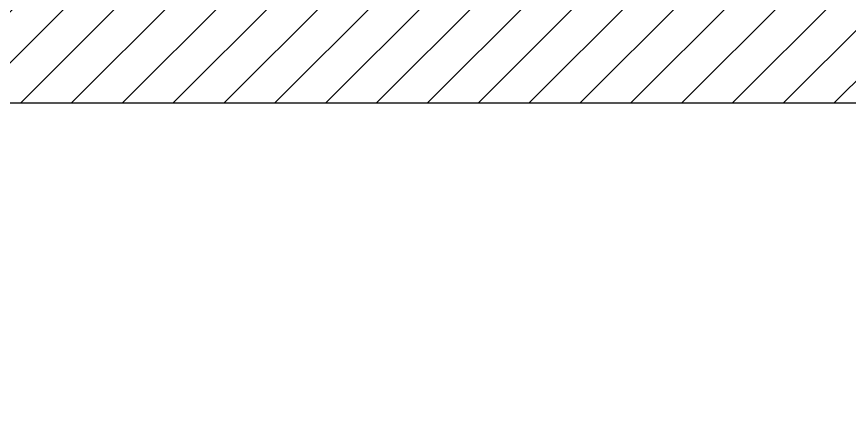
# Model space of a CAD drawing. Header units: inches. Extents: x 31 to 62.3, y 33.7 to 54.4.
# Drawn here: x 45.334 to 47.794, y 36.578 to 37.787 of the extents above; entities that cross this region are included whole.
import ezdxf

# ---------------------------------------------------------------- set-up
doc = ezdxf.new("R2010")
doc.units = ezdxf.units.IN
doc.header["$LTSCALE"] = 0.9
doc.header["$MEASUREMENT"] = 0

msp = doc.modelspace()

# ---------------------------------------------------------------- hatches: boundary and pattern name
at = {"lineweight": 9}
h = msp.add_hatch(dxfattribs=at)
h.set_pattern_fill('ANSI31', color=256, scale=0.85)
h.paths.add_polyline_path([(52.06094, 49.0421), (51.86094, 49.0421), (51.86094, 48.1321), (45.01094, 48.1321), (45.01094, 47.7321), (51.86094, 47.7321), (51.86094, 47.3421), (52.06094, 47.3421)])
h.paths.add_polyline_path([(52.06094, 45.6421), (51.86094, 45.6421), (51.86094, 44.7321), (45.01094, 44.7321), (43.61094, 44.7321), (43.61094, 44.3321), (45.01094, 44.3321), (51.86094, 44.3321), (51.86094, 43.9321), (52.06094, 43.9321)])
h.paths.add_polyline_path([(52.06094, 42.2321), (51.86094, 42.2321), (51.86094, 41.3321), (45.01094, 41.3321), (43.61094, 41.3321), (43.61094, 40.9321), (45.01094, 40.9321), (51.86094, 40.9321), (51.86094, 40.5421), (52.06094, 40.5421)])
h.paths.add_polyline_path([(52.06094, 38.8421), (51.86094, 38.8421), (51.86094, 37.9321), (43.61094, 37.9321), (43.61094, 37.5321), (51.86094, 37.5321), (51.86094, 35.3321), (52.06094, 35.3321)])
h.paths.add_polyline_path([(45.01094, 51.5321), (45.01094, 51.1321), (51.86094, 51.1321), (51.86094, 50.7421), (52.06094, 50.7421), (52.06094, 51.5321)])

# ---------------------------------------------------------------- linework, layer by layer
at = {"lineweight": 30}
msp.add_line((43.56094, 37.5321), (51.86094, 37.5321), dxfattribs=at)

doc.saveas('drawing.dxf')
